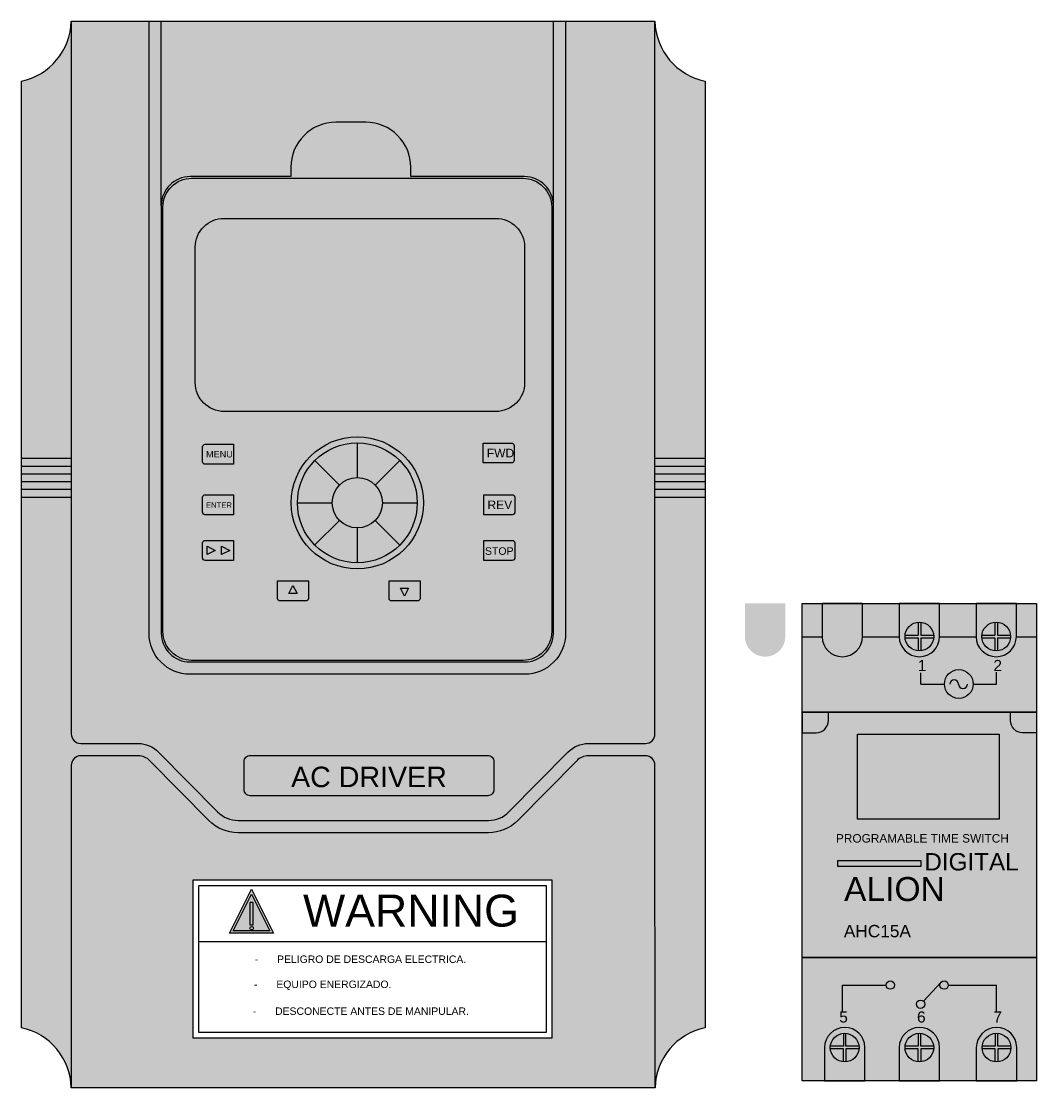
# Model space of a CAD drawing. Header units: millimetres. Extents: x 2499 to 4503, y 2704 to 3691.
# Drawn here: x 3785.4 to 3960.1, y 2931.9 to 3115.4 of the extents above; entities that cross this region are included whole.
import ezdxf

# ---------------------------------------------------------------- set-up
doc = ezdxf.new("R2010")
doc.units = ezdxf.units.MM
doc.layers.add('Imágenes', color=250, linetype='Continuous')
doc.styles.get("Standard").update_dxf_attribs({"font": 'arial.ttf'})

# ---------------------------------------------------------------- blocks, each defined once
blk = doc.blocks.new('TIMER')
at = {"true_color": 0xc7c8ca}
h = blk.add_hatch(color=9, dxfattribs=at)
h.dxf.hatch_style = 1
edge = h.paths.add_edge_path()
edge.add_line((-16.74, 39.83), (-16.74, 34.09))
edge.add_arc((-13.27, 34.12), 3.47, 180.6084, 360)
edge.add_line((-9.79, 34.12), (-9.79, 39.83))
edge.add_line((-9.79, 39.83), (-16.74, 39.83))
edge = h.paths.add_edge_path()
edge.add_line((-30, 39.83), (-30, 34.09))
edge.add_arc((-26.53, 34.12), 3.47, 180.6084, 360)
edge.add_line((-23.06, 34.12), (-23.06, 39.83))
edge.add_line((-23.06, 39.83), (-30, 39.83))
h = blk.add_hatch(color=7)
h.dxf.hatch_style = 1
h.paths.add_polyline_path([(-20.17, 39.83), (20.17, 39.83), (20.17, 21.1), (-20.17, 21.1)])
h = blk.add_hatch(color=9, dxfattribs=at)
h.dxf.hatch_style = 1
edge = h.paths.add_edge_path()
edge.add_line((-3.47, 39.83), (-3.47, 34.09))
edge.add_arc((0, 34.12), 3.47, 180.6084, 360)
edge.add_line((3.47, 34.12), (3.47, 39.83))
edge.add_line((3.47, 39.83), (-3.47, 39.83))
edge = h.paths.add_edge_path()
edge.add_line((-16.74, 39.83), (-16.74, 34.09))
edge.add_arc((-13.27, 34.12), 3.47, 180.6084, 360)
edge.add_line((-9.79, 34.12), (-9.79, 39.83))
edge.add_line((-9.79, 39.83), (-16.74, 39.83))
h = blk.add_hatch(color=9, dxfattribs=at)
h.dxf.hatch_style = 1
edge = h.paths.add_edge_path()
edge.add_line((9.74, 39.83), (9.74, 34.09))
edge.add_arc((13.21, 34.12), 3.47, 180.6084, 360)
edge.add_line((16.68, 34.12), (16.68, 39.83))
edge.add_line((16.68, 39.83), (9.74, 39.83))
edge = h.paths.add_edge_path()
edge.add_line((-3.53, 39.83), (-3.53, 34.09))
edge.add_arc((-0.06, 34.12), 3.47, 180.6084, 360)
edge.add_line((3.42, 34.12), (3.42, 39.83))
edge.add_line((3.42, 39.83), (-3.53, 39.83))
at = {"true_color": 0xffffff}
h = blk.add_hatch(color=7, dxfattribs=at)
h.dxf.hatch_style = 1
h.paths.add_polyline_path([(-20.17, 21.1), (20.17, 21.1), (20.17, -21.1), (-20.17, -21.1)])
h.paths.add_polyline_path([(-20.17, -21.1), (20.17, -21.1), (20.17, -42.33), (-20.17, -42.33)])
at = {"true_color": 0x636466}
h = blk.add_hatch(color=251, dxfattribs=at)
h.dxf.hatch_style = 1
h.paths.add_polyline_path([(-10.62, 17.31), (13.7, 17.31), (13.7, 2.7), (-10.62, 2.7)])
at = {"true_color": 0x000000}
h = blk.add_hatch(color=18, dxfattribs=at)
h.dxf.hatch_style = 1
h.paths.add_polyline_path([(-14.03, -4.4), (0.22, -4.4), (0.22, -5.48), (-14.03, -5.48)])
at = {"true_color": 0xc7c8ca}
h = blk.add_hatch(color=9, dxfattribs=at)
h.dxf.hatch_style = 1
edge = h.paths.add_edge_path()
edge.add_line((-9.37, -42.33), (-9.37, -36.58))
edge.add_arc((-12.85, -36.62), 3.47, 0.6084, 180)
edge.add_line((-16.32, -36.62), (-16.32, -42.33))
edge.add_line((-16.32, -42.33), (-9.37, -42.33))
h = blk.add_hatch(color=9, dxfattribs=at)
h.dxf.hatch_style = 1
edge = h.paths.add_edge_path()
edge.add_line((3.47, -42.33), (3.47, -36.58))
edge.add_arc((0, -36.62), 3.47, 0.6084, 180)
edge.add_line((-3.47, -36.62), (-3.47, -42.33))
edge.add_line((-3.47, -42.33), (3.47, -42.33))
h = blk.add_hatch(color=9, dxfattribs=at)
h.dxf.hatch_style = 1
edge = h.paths.add_edge_path()
edge.add_line((16.74, -42.33), (16.74, -36.58))
edge.add_arc((13.27, -36.62), 3.47, 0.6084, 180)
edge.add_line((9.79, -36.62), (9.79, -42.33))
edge.add_line((9.79, -42.33), (16.74, -42.33))
for p, q in [((-20.17, 39.83), (20.17, 39.83)), ((20.17, -42.33), (-20.17, -42.33))]:
    blk.add_line(p, q)
at = {"color": 18, "true_color": 0x000000}
for p, q in [((-0.22, 36.59), (-0.22, 34.34)), ((0.22, 36.59), (0.22, 34.34)), ((12.99, 36.59), (12.99, 34.34)), ((13.43, 36.59), (13.43, 34.34)), ((-20.17, 34.09), (-16.74, 34.09)), ((-9.79, 34.09), (-3.47, 34.09)), ((-2.47, 34.34), (-0.22, 34.34)), ((-2.47, 33.91), (-0.22, 33.91)), ((-0.22, 33.91), (-0.22, 31.65)), ((0.22, 34.34), (2.47, 34.34)), ((0.22, 33.91), (0.22, 31.65)), ((0.22, 33.91), (2.47, 33.91)), ((3.47, 34.09), (9.7, 34.09)), ((10.74, 34.34), (12.99, 34.34)), ((10.74, 33.91), (12.99, 33.91)), ((12.99, 33.91), (12.99, 31.65)), ((13.43, 34.34), (15.68, 34.34)), ((13.43, 33.91), (13.43, 31.65)), ((13.43, 33.91), (15.68, 33.91)), ((16.64, 34.09), (20.17, 34.09)), ((0.27, 25.95), (0.27, 27.86)), ((13.28, 25.95), (13.28, 27.96)), ((0.27, 25.95), (4.31, 25.95)), ((9.25, 25.95), (13.28, 25.95)), ((0.7, -28.63), (3.72, -25.38)), ((-13.24, -25.87), (-5.71, -25.87)), ((-13.24, -30.4), (-13.24, -25.87)), ((4.96, -25.87), (13.28, -25.87)), ((13.28, -30.4), (13.28, -25.87))]:
    blk.add_line(p, q, dxfattribs=at)
for points in [[(-20.17, 39.83), (20.17, 39.83), (20.17, 21.1), (-20.17, 21.1)], [(-20.17, 21.1), (20.17, 21.1), (20.17, -21.1), (-20.17, -21.1)], [(-14.03, -4.4), (0.22, -4.4), (0.22, -5.48), (-14.03, -5.48)], [(-20.17, -21.1), (20.17, -21.1), (20.17, -42.33), (-20.17, -42.33)]]:
    blk.add_lwpolyline(points, close=True, dxfattribs=at)
blk.add_lwpolyline([(-16.74, 39.83), (-16.74, 34.09, 0.994705), (-9.79, 34.12), (-9.79, 39.83), (-16.74, 39.83)], format="xyb", dxfattribs=at)
for points in [[(-3.47, 39.83), (-3.47, 34.09, 0.994705), (3.47, 34.12), (3.47, 39.83)], [(9.74, 39.83), (9.74, 34.09, 0.994705), (16.68, 34.12), (16.68, 39.83)]]:
    blk.add_lwpolyline(points, format="xyb", close=True, dxfattribs=at)
at = {"color": 0}
for points in [[(-20.17, 17.57), (-17.76, 17.57, 0.414214), (-15.66, 19.66), (-15.66, 21.1), (-20.17, 21.1)], [(20.17, 17.57), (17.76, 17.57, -0.414214), (15.66, 19.66), (15.66, 21.1), (20.17, 21.1)]]:
    blk.add_lwpolyline(points, format="xyb", close=True, dxfattribs=at)
blk.add_lwpolyline([(-10.62, 17.31), (13.7, 17.31), (13.7, 2.7), (-10.62, 2.7)], close=True)
for points in [[(-9.37, -42.33), (-9.37, -36.58, 0.994705), (-16.32, -36.62), (-16.32, -42.33)], [(3.47, -42.33), (3.47, -36.58, 0.994705), (-3.47, -36.62), (-3.47, -42.33)], [(16.74, -42.33), (16.74, -36.58, 0.994705), (9.79, -36.62), (9.79, -42.33)]]:
    blk.add_lwpolyline(points, format="xyb", close=True)
at = {"color": 18, "true_color": 0x000000}
for points in [[(-13.06, -34.15), (-13.06, -36.4), (-15.32, -36.4)], [(-10.38, -36.4), (-12.63, -36.4), (-12.63, -34.15)], [(-0.22, -34.15), (-0.22, -36.4), (-2.47, -36.4)], [(2.47, -36.4), (0.22, -36.4), (0.22, -34.15)], [(13.05, -34.15), (13.05, -36.4), (10.8, -36.4)], [(15.74, -36.4), (13.48, -36.4), (13.48, -34.15)], [(-13.06, -39.09), (-13.06, -36.84), (-15.32, -36.84)], [(-10.38, -36.84), (-12.63, -36.84), (-12.63, -39.09)], [(-0.22, -39.09), (-0.22, -36.84), (-2.47, -36.84)], [(2.47, -36.84), (0.22, -36.84), (0.22, -39.09)], [(13.05, -39.09), (13.05, -36.84), (10.8, -36.84)], [(15.74, -36.84), (13.48, -36.84), (13.48, -39.09)]]:
    blk.add_lwpolyline(points, dxfattribs=at)
for centre, radius in [((0, 34.12), 2.47), ((13.21, 34.12), 2.47), ((6.78, 25.95), 2.47), ((-5, -25.87), 0.715), ((4.25, -25.87), 0.715), ((0.21, -29.16), 0.715), ((-12.85, -36.62), 2.47), ((0, -36.62), 2.47), ((13.27, -36.62), 2.47)]:
    blk.add_circle(centre, radius, dxfattribs=at)
for centre, start, end in [((5.99, 25.92), 0, 180), ((7.5, 25.92), 180, 0)]:
    blk.add_arc(centre, 0.755, start, end, dxfattribs=at)
at = {"color": 18, "true_color": 0x000000, "attachment_point": 1}
for s, width, gutter_width, insert, char_height in [('1', 0.5475, 9.56, (-0.28, 30.09), 1.91), ('2', 0.5475, 9.56, (12.73, 30.09), 1.91), ('PROGRAMABLE TIME SWITCH', 31.1075, 7.28, (-14.35, 0.12), 1.457), ('DIGITAL', 7.5295, 14.93, (0.85, -3.15), 2.986), ('ALION', 14.085, 20.68, (-12.96, -7.27), 4.136), ('AHC15A', 6.0067, 10.61, (-12.99, -15.51), 2.122), ('5', 0.5475, 9.56, (-13.79, -30.4), 1.91), ('6', 0.5475, 9.56, (-0.41, -30.4), 1.91), ('7', 0.5475, 9.56, (12.73, -30.4), 1.91)]:
    blk.add_mtext_dynamic_manual_height_columns(s, width=width, gutter_width=gutter_width, heights=[0], dxfattribs=dict(at, insert=insert, char_height=char_height))

msp = doc.modelspace()

# ---------------------------------------------------------------- hatches: boundary and pattern name
h = msp.add_hatch(color=252)
h.dxf.hatch_style = 1
edge = h.paths.add_edge_path()
edge.add_line((3831.798, 3088.675), (3814.448, 3088.675))
edge.add_arc((3814.448, 3083.738), 4.937, 90, 180)
edge.add_line((3809.511, 3083.738), (3809.511, 3010.09))
edge.add_arc((3814.448, 3010.09), 4.937, 180, 270)
edge.add_line((3814.448, 3005.153), (3872.015, 3005.153))
edge.add_arc((3872.015, 3010.09), 4.937, 270, 360)
edge.add_line((3876.952, 3010.09), (3876.952, 3083.738))
edge.add_arc((3872.015, 3083.738), 4.937, 0, 90)
edge.add_line((3872.015, 3088.675), (3852.431, 3088.675))
edge.add_line((3852.431, 3088.675), (3852.431, 3090.303))
edge.add_arc((3844.699, 3090.303), 7.731, 0, 90)
edge.add_line((3844.699, 3098.034), (3839.529, 3098.034))
edge.add_arc((3839.529, 3090.303), 7.731, 90, 180)
edge.add_line((3831.798, 3090.303), (3831.798, 3088.675))
at = {"true_color": 0x000000}
h = msp.add_hatch(color=18, dxfattribs=at)
h.dxf.hatch_style = 1
edge = h.paths.add_edge_path()
edge.add_line((3820.293, 3081.491), (3867.069, 3081.491))
edge.add_arc((3867.069, 3076.554), 4.937, 0, 90, ccw=False)
edge.add_line((3872.006, 3076.554), (3872.006, 3053.198))
edge.add_arc((3867.069, 3053.198), 4.937, 270, 360, ccw=False)
edge.add_line((3867.069, 3048.261), (3820.293, 3048.261))
edge.add_arc((3820.293, 3053.198), 4.937, 180, 270, ccw=False)
edge.add_line((3815.356, 3053.198), (3815.356, 3076.554))
edge.add_arc((3820.293, 3076.554), 4.937, 90, 180, ccw=False)
h = msp.add_hatch(color=18, dxfattribs=at)
h.dxf.hatch_style = 1
edge = h.paths.add_edge_path()
edge.add_line((3820.293, 3081.491), (3867.069, 3081.491))
edge.add_arc((3867.069, 3076.554), 4.937, 0, 90, ccw=False)
edge.add_line((3872.006, 3076.554), (3872.006, 3053.198))
edge.add_arc((3867.069, 3053.198), 4.937, 270, 360, ccw=False)
edge.add_line((3867.069, 3048.261), (3820.293, 3048.261))
edge.add_arc((3820.293, 3053.198), 4.937, 180, 270, ccw=False)
edge.add_line((3815.356, 3053.198), (3815.356, 3076.554))
edge.add_arc((3820.293, 3076.554), 4.937, 90, 180, ccw=False)
h = msp.add_hatch(color=18, dxfattribs=at)
h.dxf.hatch_style = 1
edge = h.paths.add_edge_path()
edge.add_arc((3843.232, 3032.545), 11.373, 0, 360)
at = {"true_color": 0x58ba48}
h = msp.add_hatch(color=85, dxfattribs=at)
h.dxf.hatch_style = 1
edge = h.paths.add_edge_path()
edge.add_line((3864.871, 3042.828), (3869.769, 3042.828))
edge.add_arc((3869.769, 3042.407), 0.421, 0, 90, ccw=False)
edge.add_line((3870.19, 3042.407), (3870.19, 3039.818))
edge.add_arc((3869.769, 3039.818), 0.421, -90, 0, ccw=False)
edge.add_line((3869.769, 3039.397), (3864.871, 3039.397))
edge.add_line((3864.871, 3039.397), (3864.871, 3042.828))
h.paths.add_polyline_path([(3864.789, 3022.864), (3870.347, 3022.864), (3870.347, 3025.526), (3864.789, 3025.526)], flags=9)
at = {"true_color": 0xc8c92d}
h = msp.add_hatch(color=52, dxfattribs=at)
h.dxf.hatch_style = 1
edge = h.paths.add_edge_path()
edge.add_line((3864.871, 3042.828), (3869.769, 3042.828))
edge.add_arc((3869.769, 3042.407), 0.421, 0, 90, ccw=False)
edge.add_line((3870.19, 3042.407), (3870.19, 3039.818))
edge.add_arc((3869.769, 3039.818), 0.421, -90, 0, ccw=False)
edge.add_line((3869.769, 3039.397), (3864.871, 3039.397))
edge.add_line((3864.871, 3039.397), (3864.871, 3042.828))
at = {"true_color": 0x58ba48}
h = msp.add_hatch(color=85, dxfattribs=at)
h.dxf.hatch_style = 1
edge = h.paths.add_edge_path()
edge.add_line((3864.871, 3042.828), (3869.769, 3042.828))
edge.add_arc((3869.769, 3042.407), 0.421, 0, 90, ccw=False)
edge.add_line((3870.19, 3042.407), (3870.19, 3039.818))
edge.add_arc((3869.769, 3039.818), 0.421, -90, 0, ccw=False)
edge.add_line((3869.769, 3039.397), (3864.871, 3039.397))
edge.add_line((3864.871, 3039.397), (3864.871, 3042.828))
at = {"true_color": 0xf26722}
h = msp.add_hatch(color=30, dxfattribs=at)
h.dxf.hatch_style = 1
edge = h.paths.add_edge_path()
edge.add_line((3817.046, 3042.613), (3821.944, 3042.613))
edge.add_line((3821.944, 3042.613), (3821.944, 3039.182))
edge.add_line((3821.944, 3039.182), (3817.046, 3039.182))
edge.add_arc((3817.046, 3039.603), 0.421, 180, 270, ccw=False)
edge.add_line((3816.625, 3039.603), (3816.625, 3042.192))
edge.add_arc((3817.046, 3042.192), 0.421, 90, 180, ccw=False)
h = msp.add_hatch(color=4)
h.dxf.hatch_style = 1
edge = h.paths.add_edge_path()
edge.add_line((3817.046, 3033.925), (3821.944, 3033.925))
edge.add_line((3821.944, 3033.925), (3821.944, 3030.494))
edge.add_line((3821.944, 3030.494), (3817.046, 3030.494))
edge.add_arc((3817.046, 3030.915), 0.421, 180, 270, ccw=False)
edge.add_line((3816.625, 3030.915), (3816.625, 3033.504))
edge.add_arc((3817.046, 3033.504), 0.421, 90, 180, ccw=False)
at = {"true_color": 0xc8c92d}
h = msp.add_hatch(color=52, dxfattribs=at)
h.dxf.hatch_style = 1
edge = h.paths.add_edge_path()
edge.add_line((3864.987, 3033.925), (3869.885, 3033.925))
edge.add_arc((3869.885, 3033.504), 0.421, 0, 90, ccw=False)
edge.add_line((3870.306, 3033.504), (3870.306, 3030.915))
edge.add_arc((3869.885, 3030.915), 0.421, -90, 0, ccw=False)
edge.add_line((3869.885, 3030.494), (3864.987, 3030.494))
edge.add_line((3864.987, 3030.494), (3864.987, 3033.925))
at = {"true_color": 0xf7abae}
h = msp.add_hatch(color=241, dxfattribs=at)
h.dxf.hatch_style = 1
edge = h.paths.add_edge_path()
edge.add_line((3817.046, 3026.067), (3821.944, 3026.067))
edge.add_line((3821.944, 3026.067), (3821.944, 3022.636))
edge.add_line((3821.944, 3022.636), (3817.046, 3022.636))
edge.add_arc((3817.046, 3023.057), 0.421, 180, 270, ccw=False)
edge.add_line((3816.625, 3023.057), (3816.625, 3025.646))
edge.add_arc((3817.046, 3025.646), 0.421, 90, 180, ccw=False)
h = msp.add_hatch(color=7)
h.dxf.hatch_style = 1
h.paths.add_polyline_path([(3818.791, 3024.352), (3817.382, 3023.647), (3817.382, 3025.056)])
h.paths.add_polyline_path([(3821.289, 3024.352), (3819.88, 3023.647), (3819.88, 3025.056)])
at = {"true_color": 0xed1f24}
h = msp.add_hatch(color=240, dxfattribs=at)
h.dxf.hatch_style = 1
edge = h.paths.add_edge_path()
edge.add_line((3864.987, 3026.067), (3869.885, 3026.067))
edge.add_arc((3869.885, 3025.646), 0.421, 0, 90, ccw=False)
edge.add_line((3870.306, 3025.646), (3870.306, 3023.057))
edge.add_arc((3869.885, 3023.057), 0.421, 270, 360, ccw=False)
edge.add_line((3869.885, 3022.636), (3864.987, 3022.636))
edge.add_line((3864.987, 3022.636), (3864.987, 3026.067))
h = msp.add_hatch(color=7)
h.dxf.hatch_style = 1
edge = h.paths.add_edge_path()
edge.add_line((3829.503, 3019.101), (3834.822, 3019.101))
edge.add_line((3834.822, 3019.101), (3834.822, 3016.091))
edge.add_arc((3834.401, 3016.091), 0.421, -90, 0, ccw=False)
edge.add_line((3834.401, 3015.67), (3829.924, 3015.67))
edge.add_arc((3829.924, 3016.091), 0.421, 180, 270, ccw=False)
edge.add_line((3829.503, 3016.091), (3829.503, 3019.101))
edge = h.paths.add_edge_path()
edge.add_line((3848.695, 3019.101), (3854.014, 3019.101))
edge.add_line((3854.014, 3019.101), (3854.014, 3016.091))
edge.add_arc((3853.593, 3016.091), 0.421, 270, 360, ccw=False)
edge.add_line((3853.593, 3015.67), (3849.116, 3015.67))
edge.add_arc((3849.116, 3016.091), 0.421, 180, 270, ccw=False)
edge.add_line((3848.695, 3016.091), (3848.695, 3019.101))
at = {"true_color": 0x000000}
h = msp.add_hatch(color=18, dxfattribs=at)
h.dxf.hatch_style = 1
h.paths.add_polyline_path([(3832.162, 3018.332), (3832.867, 3016.923), (3831.458, 3016.923)])
h.paths.add_polyline_path([(3851.354, 3016.453), (3850.65, 3017.862), (3852.059, 3017.862)])
h = msp.add_hatch(color=7)
h.dxf.hatch_style = 1
edge = h.paths.add_edge_path()
edge.add_line((3824.823, 2989.071), (3865.669, 2989.071))
edge.add_arc((3865.669, 2988.009), 1.062, 0, 90, ccw=False)
edge.add_line((3866.731, 2988.009), (3866.731, 2983.196))
edge.add_arc((3865.669, 2983.196), 1.062, -90, 0, ccw=False)
edge.add_line((3865.669, 2982.134), (3824.823, 2982.134))
edge.add_arc((3824.823, 2983.196), 1.062, 180, 270, ccw=False)
edge.add_line((3823.761, 2983.196), (3823.761, 2988.009))
edge.add_arc((3824.823, 2988.009), 1.062, 90, 180, ccw=False)
h = msp.add_hatch(color=18, dxfattribs=at)
h.dxf.hatch_style = 1
h.paths.add_polyline_path([(3825.034, 2966.062), (3828.824, 2958.482), (3821.243, 2958.482)])
at = {"true_color": 0xf4ee51}
h = msp.add_hatch(color=41, dxfattribs=at)
h.dxf.hatch_style = 1
h.paths.add_polyline_path([(3825.034, 2965.191), (3828.193, 2958.872), (3821.874, 2958.872)])
at = {"true_color": 0x000000}
h = msp.add_hatch(color=18, dxfattribs=at)
h.dxf.hatch_style = 1
edge = h.paths.add_edge_path()
edge.add_line((3824.887, 2963.816), (3825.165, 2963.816))
edge.add_arc((3825.165, 2963.72), 0.0953, 0, 90, ccw=False)
edge.add_line((3825.261, 2963.72), (3825.261, 2959.953))
edge.add_arc((3825.165, 2959.953), 0.0953, -90, 0, ccw=False)
edge.add_line((3825.165, 2959.858), (3824.887, 2959.858))
edge.add_arc((3824.887, 2959.953), 0.0953, 180, 270, ccw=False)
edge.add_line((3824.792, 2959.953), (3824.792, 2963.72))
edge.add_arc((3824.887, 2963.72), 0.0953, 90, 180, ccw=False)
edge = h.paths.add_edge_path()
edge.add_arc((3825.058, 2959.348), 0.303, 0, 360)
at = {"layer": 'Imágenes', "transparency": 33554681}
h = msp.add_hatch(color=9, dxfattribs=at)
h.dxf.hatch_style = 1
h.paths.add_polyline_path([(3903.081, 3105.098), (3903.081, 3033.541), (3894.429, 3033.541), (3894.434, 2992.759, -0.4142705), (3892.797, 2991.122), (3882.981, 2991.123, 0.2007632), (3879.465, 2989.652), (3869.312, 2979.352, -0.2007632), (3865.796, 2977.882), (3822.719, 2977.882, -0.2007632), (3819.203, 2979.352), (3809.049, 2989.652, 0.2007632), (3805.534, 2991.123), (3795.662, 2991.123, -0.4142136), (3794.025, 2992.76), (3794.025, 3033.541), (3785.434, 3033.541), (3785.434, 3105.098, 0.3455597), (3794.025, 3115.405), (3894.42, 3115.405), (3894.42, 3115.389, 0.3479728)])
h.paths.add_polyline_path([(3814.448, 3088.675), (3831.798, 3088.675), (3831.798, 3090.303, -0.4142136), (3839.529, 3098.034), (3844.699, 3098.034, -0.4142136), (3852.431, 3090.303), (3852.431, 3088.675), (3872.015, 3088.675, -0.4142136), (3876.952, 3083.738), (3876.952, 3010.09, -0.4142136), (3872.015, 3005.153), (3814.448, 3005.153, -0.4142136), (3809.511, 3010.09), (3809.511, 3083.738, -0.4142136)], flags=16)
h.paths.add_polyline_path([(3814.73, 3088.393), (3871.733, 3088.393, -0.4142136), (3876.67, 3083.457), (3876.67, 3010.372, -0.4142136), (3871.733, 3005.435), (3814.73, 3005.435, -0.4142136), (3809.793, 3010.372), (3809.793, 3083.457, -0.4142136)], flags=0)
h.paths.add_polyline_path([(3820.293, 3081.491), (3867.069, 3081.491, -0.4142136), (3872.006, 3076.554), (3872.006, 3053.198, -0.4142136), (3867.069, 3048.261), (3820.293, 3048.261, -0.4142136), (3815.356, 3053.198), (3815.356, 3076.554, -0.4142136)], flags=0)
h.paths.add_polyline_path([(3817.046, 3042.613), (3821.944, 3042.613), (3821.944, 3039.182), (3817.046, 3039.182, -0.4142136), (3816.625, 3039.603), (3816.625, 3042.192, -0.4142136)], flags=0)
h.paths.add_polyline_path([(3854.604, 3032.545, -1), (3831.859, 3032.545, -1)], flags=0)
h.paths.add_polyline_path([(3817.046, 3033.925), (3821.944, 3033.925), (3821.944, 3030.494), (3817.046, 3030.494, -0.4142136), (3816.625, 3030.915), (3816.625, 3033.504, -0.4142136)], flags=0)
h.paths.add_polyline_path([(3853.541, 3032.545, -1), (3832.922, 3032.545, -1)], flags=0)
h.paths.add_polyline_path([(3847.559, 3032.545, -1), (3838.904, 3032.545, -1)], flags=0)
h.paths.add_polyline_path([(3817.046, 3026.067), (3821.944, 3026.067), (3821.944, 3022.636), (3817.046, 3022.636, -0.4142136), (3816.625, 3023.057), (3816.625, 3025.646, -0.4142136)], flags=0)
h.paths.add_polyline_path([(3817.382, 3025.056), (3818.791, 3024.352), (3817.382, 3023.647)], flags=0)
h.paths.add_polyline_path([(3819.88, 3025.056), (3821.289, 3024.352), (3819.88, 3023.647)], flags=0)
h.paths.add_polyline_path([(3864.871, 3042.828), (3869.769, 3042.828, -0.4142136), (3870.19, 3042.407), (3870.19, 3039.818, -0.4142136), (3869.769, 3039.397), (3864.871, 3039.397)], flags=0)
h.paths.add_polyline_path([(3829.503, 3019.101), (3834.822, 3019.101), (3834.822, 3016.091, -0.4142136), (3834.401, 3015.67), (3829.924, 3015.67, -0.4142136), (3829.503, 3016.091)], flags=0)
h.paths.add_polyline_path([(3832.162, 3018.332), (3832.867, 3016.923), (3831.458, 3016.923)], flags=0)
h.paths.add_polyline_path([(3864.987, 3033.925), (3869.885, 3033.925, -0.4142136), (3870.306, 3033.504), (3870.306, 3030.915, -0.4142136), (3869.885, 3030.494), (3864.987, 3030.494)], flags=0)
h.paths.add_polyline_path([(3848.695, 3019.101), (3854.014, 3019.101), (3854.014, 3016.091, -0.4142136), (3853.593, 3015.67), (3849.116, 3015.67, -0.4142136), (3848.695, 3016.091)], flags=0)
h.paths.add_polyline_path([(3850.65, 3017.862), (3852.059, 3017.862), (3851.354, 3016.453)], flags=0)
h.paths.add_polyline_path([(3864.987, 3026.067), (3869.885, 3026.067, -0.4142136), (3870.306, 3025.646), (3870.306, 3023.057, -0.4142136), (3869.885, 3022.636), (3864.987, 3022.636)], flags=0)
h.paths.add_polyline_path([(3824.823, 2989.071), (3865.669, 2989.071, -0.4142136), (3866.731, 2988.009), (3866.731, 2983.196, -0.4142136), (3865.669, 2982.134), (3824.823, 2982.134, -0.4142136), (3823.761, 2983.196), (3823.761, 2988.009, -0.4142136)], flags=16)
h.paths.add_polyline_path([(3864.964, 3039.551), (3870.418, 3039.551), (3870.418, 3042.604), (3864.964, 3042.604)], flags=8)
h.paths.add_polyline_path([(3816.847, 3031.168), (3821.804, 3031.168), (3821.804, 3033.119), (3816.847, 3033.119)], flags=8)
h.paths.add_polyline_path([(3816.807, 3039.741), (3821.977, 3039.741), (3821.977, 3042.051), (3816.807, 3042.051)], flags=8)
h.paths.add_polyline_path([(3864.789, 3022.864), (3870.347, 3022.864), (3870.347, 3025.526), (3864.789, 3025.526)], flags=8)
h.paths.add_polyline_path([(3865.087, 3030.647), (3870.084, 3030.647), (3870.084, 3033.701), (3865.087, 3033.701)], flags=8)
h.paths.add_polyline_path([(3830.95, 2981.629), (3859.516, 2981.629), (3859.516, 2988.888), (3830.95, 2988.888)], flags=24)
h = msp.add_hatch(color=8, dxfattribs=at)
h.dxf.hatch_style = 1
h.paths.add_polyline_path([(3794.025, 3033.541), (3785.434, 3033.541), (3785.434, 2942.216, -0.3460194), (3794.025, 2931.892), (3794.025, 2987.372, -0.4142136), (3795.662, 2989.009), (3805.534, 2989.009, -0.2007632), (3807.544, 2988.168), (3817.698, 2977.869, 0.2007632), (3822.719, 2975.768), (3865.796, 2975.768, 0.2007632), (3870.817, 2977.869), (3880.971, 2988.168, -0.2007056), (3882.98, 2989.009), (3892.797, 2989.01, -0.4142136), (3894.434, 2987.374), (3894.44, 2931.892, -0.3480022), (3903.081, 2942.216), (3903.081, 3033.541), (3894.429, 3033.541), (3894.434, 2992.759, -0.4142705), (3892.797, 2991.122), (3882.981, 2991.123, 0.2007632), (3879.465, 2989.652), (3869.312, 2979.352, -0.2007632), (3865.796, 2977.882), (3822.719, 2977.882, -0.2007632), (3819.203, 2979.352), (3809.049, 2989.652, 0.2007632), (3805.534, 2991.123), (3795.662, 2991.123, -0.4142136), (3794.025, 2992.76)])
h = msp.add_hatch(color=9, dxfattribs=at)
h.dxf.hatch_style = 1
h.paths.add_polyline_path([(3894.434, 2987.374, 0.4142136), (3892.797, 2989.01), (3882.98, 2989.009, 0.2007056), (3880.971, 2988.168), (3870.817, 2977.869, -0.2007632), (3865.796, 2975.768), (3822.719, 2975.768, -0.2007632), (3817.698, 2977.869), (3807.544, 2988.168, 0.2007632), (3805.534, 2989.009), (3795.662, 2989.009, 0.4142136), (3794.025, 2987.372), (3794.025, 2931.892), (3894.44, 2931.892)])
h.paths.add_polyline_path([(3815.008, 2967.672), (3876.709, 2967.672), (3876.709, 2940.42), (3815.008, 2940.42)], flags=16)
h.paths.add_polyline_path([(3815.994, 2966.685), (3875.722, 2966.685), (3875.722, 2941.407), (3815.994, 2941.407)], flags=0)
h.paths.add_polyline_path([(3821.243, 2958.482), (3825.034, 2966.062), (3828.824, 2958.482)], flags=0)
h.paths.add_polyline_path([(3821.874, 2958.872), (3825.034, 2965.191), (3828.193, 2958.872)], flags=0)
h.paths.add_polyline_path([(3825.36, 2959.348, -1), (3824.755, 2959.348, -1)], flags=0)
h.paths.add_polyline_path([(3824.792, 2963.816), (3825.261, 2963.816), (3825.261, 2959.858), (3824.792, 2959.858)], flags=0)
h.paths.add_polyline_path([(3825.075, 2948.317), (3849.279, 2948.317), (3849.279, 2950.959), (3825.075, 2950.959)], flags=8)
h.paths.add_polyline_path([(3825.204, 2952.636), (3862.151, 2952.636), (3862.151, 2955.278), (3825.204, 2955.278)], flags=8)
h.paths.add_polyline_path([(3824.865, 2943.694), (3862.606, 2943.694), (3862.606, 2946.336), (3824.865, 2946.336)], flags=8)
h.paths.add_polyline_path([(3832.421, 2956.512), (3872.308, 2956.512), (3872.308, 2967.847), (3832.421, 2967.847)], flags=24)

# ---------------------------------------------------------------- linework, layer by layer
for p, q in [((3809.511, 3083.738), (3809.511, 3115.405)), ((3876.952, 3083.738), (3876.952, 3115.405)), ((3843.232, 3042.854), (3843.232, 3036.872)), ((3785.433, 3040.213), (3794.025, 3040.213)), ((3835.934, 3039.827), (3840.168, 3035.602)), ((3850.555, 3039.801), (3846.306, 3035.591)), ((3894.428, 3040.213), (3903.081, 3040.213)), ((3785.433, 3038.878), (3794.025, 3038.878)), ((3785.433, 3037.544), (3794.025, 3037.544)), ((3894.428, 3038.878), (3903.081, 3038.878)), ((3894.428, 3037.544), (3903.081, 3037.544)), ((3785.433, 3036.21), (3794.025, 3036.21)), ((3894.428, 3036.21), (3903.081, 3036.21)), ((3785.433, 3034.875), (3794.025, 3034.875)), ((3785.433, 3033.541), (3794.025, 3033.541)), ((3894.428, 3034.875), (3903.081, 3034.875)), ((3894.428, 3033.541), (3903.081, 3033.541)), ((3832.922, 3032.545), (3838.904, 3032.545)), ((3847.559, 3032.545), (3853.541, 3032.545)), ((3840.157, 3029.499), (3835.908, 3025.289)), ((3843.232, 3028.218), (3843.232, 3022.236)), ((3846.295, 3029.488), (3850.529, 3025.263)), ((3815.994, 2957.038), (3875.722, 2957.038))]:
    msp.add_line(p, q)
for points in [[(3894.42, 3115.405, 0.3483781), (3903.081, 3105.098), (3903.081, 2942.216, 0.3480022), (3894.44, 2931.892), (3894.434, 2987.374, 0.4142136), (3892.797, 2989.01), (3882.981, 2989.009, 0.2007632), (3880.971, 2988.168), (3870.817, 2977.869, -0.2007632), (3865.796, 2975.768), (3822.719, 2975.768, -0.2007632), (3817.698, 2977.869), (3807.544, 2988.168, 0.2007632), (3805.534, 2989.009), (3795.662, 2989.009, 0.4142136), (3794.025, 2987.372), (3794.025, 2931.892, 0.3460194), (3785.434, 2942.216), (3785.434, 3105.098, 0.3455597), (3794.025, 3115.405), (3794.025, 2992.76, 0.4142136), (3795.662, 2991.123), (3805.534, 2991.123, -0.2007632), (3809.049, 2989.652), (3819.203, 2979.352, 0.2007632), (3822.719, 2977.882), (3865.796, 2977.882, 0.2007632), (3869.312, 2979.352), (3879.465, 2989.652, -0.2007632), (3882.981, 2991.123), (3892.797, 2991.122, 0.4142705), (3894.434, 2992.759), (3894.42, 3115.405)], [(3879.065, 3115.405), (3879.065, 3010.09, -0.4142136), (3872.015, 3003.04), (3814.448, 3003.04, -0.4142136), (3807.398, 3010.09), (3807.398, 3115.405)]]:
    msp.add_lwpolyline(points, format="xyb")
for points in [[(3794.025, 3115.405), (3894.42, 3115.405)], [(3894.44, 2931.892), (3794.025, 2931.892)]]:
    msp.add_lwpolyline(points)
for points in [[(3831.798, 3088.675), (3814.448, 3088.675, 0.4142136), (3809.511, 3083.738), (3809.511, 3010.09, 0.4142136), (3814.448, 3005.153), (3872.015, 3005.153, 0.4142136), (3876.952, 3010.09), (3876.952, 3083.738, 0.4142136), (3872.015, 3088.675), (3852.431, 3088.675), (3852.431, 3090.303, 0.4142136), (3844.699, 3098.034), (3839.529, 3098.034, 0.4142136), (3831.798, 3090.303)], [(3814.73, 3088.393), (3871.733, 3088.393, -0.4142136), (3876.67, 3083.457), (3876.67, 3010.372, -0.4142136), (3871.733, 3005.435), (3814.73, 3005.435, -0.4142136), (3809.793, 3010.372), (3809.793, 3083.457, -0.4142136)], [(3820.293, 3081.491), (3867.069, 3081.491, -0.4142136), (3872.006, 3076.554), (3872.006, 3053.198, -0.4142136), (3867.069, 3048.261), (3820.293, 3048.261, -0.4142136), (3815.356, 3053.198), (3815.356, 3076.554, -0.4142136)], [(3864.871, 3042.828), (3869.769, 3042.828, -0.4142136), (3870.19, 3042.407), (3870.19, 3039.818, -0.4142136), (3869.769, 3039.397), (3864.871, 3039.397)], [(3817.046, 3042.613), (3821.944, 3042.613), (3821.944, 3039.182), (3817.046, 3039.182, -0.4142136), (3816.625, 3039.603), (3816.625, 3042.192, -0.4142136)], [(3817.046, 3033.925), (3821.944, 3033.925), (3821.944, 3030.494), (3817.046, 3030.494, -0.4142136), (3816.625, 3030.915), (3816.625, 3033.504, -0.4142136)], [(3864.987, 3033.925), (3869.885, 3033.925, -0.4142136), (3870.306, 3033.504), (3870.306, 3030.915, -0.4142136), (3869.885, 3030.494), (3864.987, 3030.494)], [(3817.046, 3026.067), (3821.944, 3026.067), (3821.944, 3022.636), (3817.046, 3022.636, -0.4142136), (3816.625, 3023.057), (3816.625, 3025.646, -0.4142136)], [(3864.987, 3026.067), (3869.885, 3026.067, -0.4142136), (3870.306, 3025.646), (3870.306, 3023.057, -0.4142136), (3869.885, 3022.636), (3864.987, 3022.636)], [(3829.503, 3019.101), (3834.822, 3019.101), (3834.822, 3016.091, -0.4142136), (3834.401, 3015.67), (3829.924, 3015.67, -0.4142136), (3829.503, 3016.091)], [(3848.695, 3019.101), (3854.014, 3019.101), (3854.014, 3016.091, -0.4142136), (3853.593, 3015.67), (3849.116, 3015.67, -0.4142136), (3848.695, 3016.091)], [(3824.823, 2989.071), (3865.669, 2989.071, -0.4142136), (3866.731, 2988.009), (3866.731, 2983.196, -0.4142136), (3865.669, 2982.134), (3824.823, 2982.134, -0.4142136), (3823.761, 2983.196), (3823.761, 2988.009, -0.4142136)]]:
    msp.add_lwpolyline(points, format="xyb", close=True)
for points in [[(3818.791, 3024.352), (3817.382, 3023.647), (3817.382, 3025.056)], [(3821.289, 3024.352), (3819.88, 3023.647), (3819.88, 3025.056)], [(3832.162, 3018.332), (3832.867, 3016.923), (3831.458, 3016.923)], [(3851.354, 3016.453), (3850.65, 3017.862), (3852.059, 3017.862)], [(3815.008, 2967.672), (3876.709, 2967.672), (3876.709, 2940.42), (3815.008, 2940.42)], [(3815.994, 2966.685), (3875.722, 2966.685), (3875.722, 2941.407), (3815.994, 2941.407)], [(3825.034, 2965.191), (3828.193, 2958.872), (3821.874, 2958.872)]]:
    msp.add_lwpolyline(points, close=True)
at = {"color": 18, "true_color": 0x000000}
msp.add_lwpolyline([(3825.034, 2966.062), (3828.824, 2958.482), (3821.243, 2958.482)], close=True, dxfattribs=at)
msp.add_lwpolyline([(3824.887, 2963.816), (3825.165, 2963.816, -0.4142136), (3825.261, 2963.72), (3825.261, 2959.953, -0.4142136), (3825.165, 2959.858), (3824.887, 2959.858, -0.4142136), (3824.792, 2959.953), (3824.792, 2963.72, -0.4142136)], format="xyb", close=True, dxfattribs=at)
for radius in [11.373, 10.309, 4.327]:
    msp.add_circle((3843.232, 3032.545), radius)
msp.add_circle((3825.058, 2959.348), 0.303, dxfattribs=at)

# ---------------------------------------------------------------- block references
at = {"layer": 'Imágenes'}
msp.add_blockref('TIMER', (3939.919, 2975.41), dxfattribs=at)

# ---------------------------------------------------------------- texts
at = {"attachment_point": 1}
for s, width, gutter_width, insert, char_height in [('MENU', 1.3925, 5.604, (3817.203, 3041.474), 1.1209), ('FWD', 1.84105, 7.41, (3865.504, 3041.842), 1.4819), ('ENTER', 1.17636, 4.734, (3817.188, 3032.632), 0.9469), ('REV', 1.84105, 7.41, (3865.62, 3032.939), 1.4819), ('STOP', 1.60467, 6.458, (3865.193, 3024.884), 1.2916), ('{\\C41;\\c5369588;WARNING}', 37.43511, 27.502, (3833.89, 2965.11), 5.50034)]:
    msp.add_mtext_dynamic_manual_height_columns(s, width=width, gutter_width=gutter_width, heights=[0], dxfattribs=dict(at, insert=insert, char_height=char_height))
at = {"color": 18, "true_color": 0x000000, "insert": (3831.838, 2987.135), "char_height": 3.5227, "attachment_point": 1}
msp.add_mtext_dynamic_manual_height_columns('AC DRIVER', width=30.37005, gutter_width=17.613, heights=[0], dxfattribs=at)
at = {"color": 0, "char_height": 1.28194, "attachment_point": 1}
for s, width, insert in [('\\pxi-3,l4,t4;-^IPELIGRO DE DESCARGA ELECTRICA.\\P ', 41.19164, (3824.3, 2954.641)), ('\\pxi-3,l4,t4;-^IEQUIPO ENERGIZADO.', 41.19164, (3824.171, 2950.322)), ('\\pxi-3,l4,t4;-^IDESCONECTE ANTES DE MANIPULAR.', 42.35348, (3823.96, 2945.699))]:
    msp.add_mtext_dynamic_manual_height_columns(s, width=width, gutter_width=6.41, heights=[0], dxfattribs=dict(at, insert=insert))

doc.saveas('drawing.dxf')
